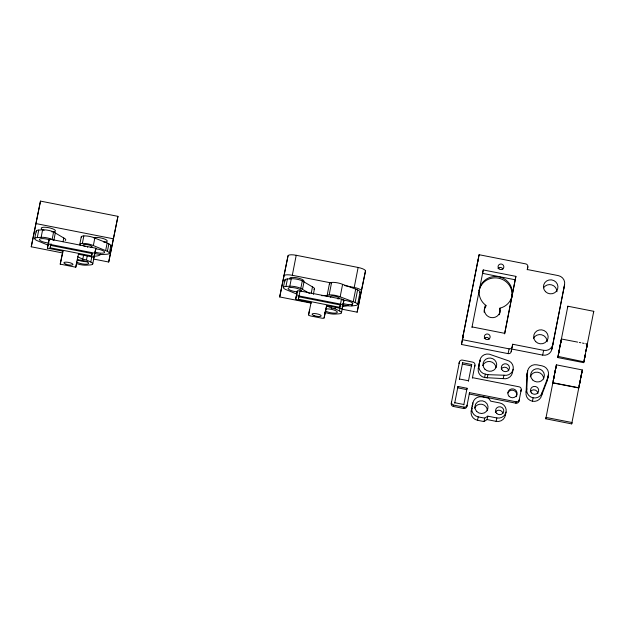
<?xml version="1.0" encoding="UTF-8"?>
<svg xmlns="http://www.w3.org/2000/svg" width="625" height="625" viewBox="0 0 625 625"><rect width="100%" height="100%" fill="white"/><g stroke="black" fill="none" stroke-linecap="round" stroke-linejoin="round"><path stroke-width="0.94" d="M526.453 376.711L527.656 370.797A7.922 7.641 11.8 0 1 536.898 364.828L542.078 365.852A7.922 7.641 11.8 0 1 548.383 374.875L547.18 380.781L541.656 395.273A7.922 7.641 11.8 0 1 532.414 401.242A7.922 7.641 11.8 0 1 526.109 392.211L526.945 374.211A7.922 7.641 11.8 0 1 527.648 372.203M526.109 392.211L526.82 388.805L527.656 370.797M580.984 376.711L582.297 369.945L556.391 364.852L554.828 372.695M553.312 380.523L554.18 375.992M558.016 356.406L561.039 341.078L560.812 342.312M555.672 368.555L555.906 367.312L555.055 371.539M580.734 377.789L581.812 372.406L581.484 373.906M586.719 347.406L586.945 346.172L585.867 351.547M555.5 369.453L555.594 368.977M560.641 343.211L560.727 342.734M559.312 349.758L558.453 354.203L558.719 352.969M560.219 345.375L561.523 338.617L561.078 340.797M580.086 381.086L579.219 385.602L580.266 380.398M585.219 354.852L584.352 359.359L585.398 354.156M586.125 350.469L587.43 343.711L586.984 345.891M62.805 253L31.25 246.789L40.492 201.109L117.953 216.344L108.703 262.023L93.406 259.016M31.25 246.789L40.492 201.109M34.695 238.562L36.164 231.062M48.078 245.172L36.672 240.453A7.922 2.086 11.1 0 1 37.273 237.562L38.742 230.062L42.609 229.82A7.922 2.086 11.1 0 1 53.602 231.977L63.781 238A7.922 2.086 11.1 0 1 65.266 240.445M37.273 237.562L41.141 237.312L42.609 229.82M78.492 253.875L75.781 267.203L60.234 264.148L62.938 251.188L47.398 248.133L49.234 239.047L95.859 248.211L92.75 263.938M47.398 248.133L49.234 239.047M50.164 247.789L50.664 245.406L92.117 253.555L91.617 255.938L50.164 247.789L50.656 245.289M50.664 245.406L50.992 243.734M55.328 232.82L53.859 240.32L52.133 239.477L53.602 231.977M63.047 241.75L63.781 238M60.234 264.148L62.953 250.82M79.781 244.414L81.25 236.914M75.781 267.203L76.758 262.203M82.367 243.414L83.828 235.914M76.359 263.469A7.922 2.086 11.1 0 0 86.312 265.18L90.172 264.938A7.922 2.086 11.1 0 0 90.781 262.039L86.453 259.938L82.789 259.219L83.703 254.531M86.453 259.938L87.188 256.188M94.977 253.445A7.922 2.086 11.1 0 0 102.938 254.484L106.797 254.242A7.922 2.086 11.1 0 0 107.406 251.352L93.352 245.578L94.82 238.078A7.922 2.086 11.1 0 0 85.352 235.898A7.922 2.086 11.1 0 0 81.492 237.609M91.617 255.938L92.102 253.437M90.781 262.039L91.883 256.422M105.672 250.508L107.141 243.008L94.82 238.078M107.406 251.352L108.867 243.852L107.141 243.008M109.375 253.242L110.844 245.75M108.703 262.023L117.953 216.344M311.25 303.148L279.695 296.945L288.023 255.812A7.922 2.086 11.1 0 1 296.219 255.289L358.133 267.469A7.922 2.086 11.1 0 1 365.477 271.039L357.148 312.172L341.852 309.164M279.695 296.945L288.023 255.812M283.383 287.461L284.852 279.961M296.766 294.07L285.359 289.359A7.922 2.086 11.1 0 1 285.961 286.461L287.43 278.969L291.297 278.719A7.922 2.086 11.1 0 1 302.289 280.883L312.469 286.898A7.922 2.086 11.1 0 1 313.953 289.344M285.961 286.461L289.828 286.219L291.297 278.719M284.109 275.805A7.922 2.086 11.1 0 1 292.305 275.289L296.219 255.289M311.141 302.594L298.188 300.047A2.641 0.695 11.1 0 1 295.742 298.852L297.289 291.125A2.641 0.695 11.1 0 1 300.023 290.953L341.469 299.102A2.641 0.695 11.1 0 1 343.914 300.297L341.438 312.836M298.367 299.188L298.867 296.805L340.312 304.953L339.812 307.344L298.367 299.188L298.852 296.695M295.742 298.852L296.312 296.125A2.641 0.695 11.1 0 1 299.039 295.953L300.023 290.953M309.469 293.461L300.82 288.383L302.289 280.883M302.547 289.219L304.016 281.727M311.188 293.461L312.469 286.898M299.039 295.953L340.492 304.102A2.641 0.695 11.1 0 1 342.938 305.297L342.367 308.023A2.641 0.695 11.1 0 1 339.633 308.195L326.68 305.648L324.117 317.922A2.641 0.695 11.1 0 1 321.383 318.094L311.023 316.055A2.641 0.695 11.1 0 1 308.578 314.867L309.555 309.867A2.641 0.695 11.1 0 0 309.68 310.156M313.344 294.422L314.445 288.797M327.055 295.852L329.5 283.359M324.117 317.922L326.672 305.367M329.156 294.938L331.602 282.438M324.5 312.148A7.922 2.086 11.1 0 0 335 314.078L338.859 313.836A7.922 2.086 11.1 0 0 339.469 310.945L335.141 308.836L331.477 308.117L331.844 306.242M335.141 308.836L335.508 306.961M342.672 304.656A7.922 2.086 11.1 0 0 351.906 305.906L355.469 305.523A7.922 2.086 11.1 0 0 355.148 302.461L340.156 296.844L342.602 284.352A7.922 2.086 11.1 0 0 333.359 282.375A7.922 2.086 11.1 0 0 329.695 284.047M339.812 307.344L340.305 304.844M340.492 304.102L341.469 299.102M339.469 310.945L340.016 308.133M361.562 291.031A7.922 2.086 11.1 0 0 354.219 287.461L358.133 267.469M351.906 305.906L352.438 303.227M353.258 301.625L355.711 289.133L342.602 284.352M355.148 302.461L357.594 289.961L355.711 289.133M357.57 304.602L360.016 292.109M357.148 312.172L361.062 292.18M462.352 339.32L479.102 254.719L525.734 263.891A2.641 2.547 11.8 0 1 527.836 266.898L527.32 269.523L558.273 275.609A7.922 7.641 11.8 0 1 564.578 284.641L551.891 349.141A7.922 7.641 11.8 0 1 542.656 355.109L511.695 349.023L511.188 351.648A2.641 2.547 11.8 0 1 508.102 353.633L461.477 344.469L463.344 334.547L462.477 339.344M463.344 334.547L479.102 254.719M461.477 344.469L463.477 334.57M451.273 403.453L451.562 402.086A2.641 2.547 11.8 0 0 453.664 405.094L464.023 407.133A2.641 2.547 11.8 0 0 467.102 405.141L466.82 406.508A2.641 2.547 11.8 0 1 463.742 408.5L453.375 406.461A2.641 2.547 11.8 0 1 451.273 403.453L459.391 362.102A2.641 2.547 11.8 0 1 462.469 360.109L472.828 362.148A2.641 2.547 11.8 0 1 474.93 365.156L472.375 378.125M454.703 403.133L457.977 386.477L467.047 388.266L463.766 404.914M459.352 379.391L462.625 362.734L471.695 364.523L468.414 381.172M471.945 327.477L483.258 269.945L515.891 276.359L504.742 333.344L472.102 326.922M466.82 406.508L469.547 392.648L516.18 401.82A2.641 2.547 11.8 0 0 519.258 399.828L518.977 401.195A2.641 2.547 11.8 0 1 515.891 403.18L469.266 394.016L469.547 392.648M512.555 370.539A7.922 7.641 11.8 0 1 503.211 378.625L484.594 377.562A7.922 7.641 11.8 0 1 478.289 368.531L479.977 360.125A7.922 7.641 11.8 0 1 489.219 354.156L506.859 360.227A7.922 7.641 11.8 0 1 513.164 369.25L512.453 372.656M478.289 368.531L479.977 360.125M505.359 412.516A7.922 7.641 11.8 0 1 496.125 421.352L487.063 419.57L483.984 421.562L477.508 420.289A7.922 7.641 11.8 0 1 471.203 411.266L472.891 402.852A7.922 7.641 11.8 0 1 482.133 396.883L488.609 398.156L490.711 401.164L499.773 402.953A7.922 7.641 11.8 0 1 506.078 411.977L505.367 415.383M504.586 333.891L515.891 276.359M552.891 344.367A7.922 7.641 11.8 0 1 543.648 350.336L512.695 344.25L512.18 346.875A2.641 2.547 11.8 0 1 509.102 348.859L462.477 339.695M518.977 401.195L521.219 389.828A2.641 2.547 11.8 0 0 519.117 386.82L472.484 377.656M551.891 349.141L564.578 284.641M547.18 380.781L548.383 374.875M545.797 418.797L546.078 417.43L571.984 422.523L571.695 423.891L545.797 418.797L555.859 367.445L555.578 368.812M557.773 357.562L567.844 306.219L593.75 311.312L583.68 362.656L557.773 357.562L558.062 356.203M554.266 375.82L555.258 370.758M571.695 423.891L582.297 369.945M580.172 380.914L581.008 376.625M586.148 350.391L586.297 349.609M559.492 349.062L558.805 352.539M559.961 346.453L560.336 344.562M579.5 384.305L578.758 387.961L552.836 382.938L554.359 375.305M553.664 378.781L553.867 377.773M584.633 358.062L583.875 361.82L558.945 356.586M584.711 357.633L584.906 356.625M579.57 383.875L579.773 382.867M553.578 379.203L553.328 380.445M581.562 373.594L581.758 372.641M555.828 367.688L556.383 364.883M95.008 252.305L95.859 248.211M297.289 291.125L296.719 293.852A2.641 0.695 11.1 0 0 297.203 294.398M308.578 314.867L311.133 302.312M343.914 300.297L343.344 303.023A2.641 0.695 11.1 0 1 342.844 303.312M361.641 289.422L365.477 271.039M477.305 263.664L478.102 259.844M459.391 362.102L459.102 363.469A2.641 2.547 11.8 0 1 459.617 362.375M453.375 406.461L453.664 405.094M462.625 362.734L462.344 364.102L471.406 365.883L471.695 364.523M457.977 386.477L457.695 387.844L466.758 389.625L467.047 388.266M483.258 269.945L482.539 273.352L515.18 279.773M479.414 289.344L479.125 290.711A16.633 16.047 11.8 0 1 500.586 278.711A16.633 16.047 11.8 0 1 510.453 301.008M463.742 408.5L464.023 407.133M484.172 312.258A7.922 7.641 11.8 0 1 485.672 306.773L485.953 305.406A16.633 16.047 11.8 0 1 484.867 280.25A16.633 16.047 11.8 0 1 510.43 285.273A16.633 16.047 11.8 0 1 499.937 308.156L499.656 309.523A7.922 7.641 11.8 0 1 499.195 314.734M474.93 365.156L474.648 366.523A2.641 2.547 11.8 0 0 474.688 366.055M471.203 411.266L471.914 407.852A7.922 7.641 11.8 0 0 478.219 416.875L484.695 418.148L487.773 416.164L496.844 417.945A7.922 7.641 11.8 0 0 506.078 411.977M472.891 402.852L472.18 406.266A7.922 7.641 11.8 0 1 472.883 404.258M484.594 377.562L485.305 374.148A7.922 7.641 11.8 0 1 479 365.125M477.508 420.289L478.219 416.875M487.18 378.07L487.891 374.664L503.922 375.219A7.922 7.641 11.8 0 0 513.164 369.25M483.984 421.562L484.695 418.148M487.063 419.57L487.773 416.164M508.102 353.633L509.102 348.859M503.211 378.625L503.922 375.219M527.234 269.766L527.836 266.898M496.125 421.352L496.844 417.945M511.188 351.648L512.695 344.25M515.891 403.18L516.18 401.82M521.219 389.828L520.93 391.195A2.641 2.547 11.8 0 0 520.93 390.242M532.414 401.242L533.125 397.828A7.922 7.641 11.8 0 0 542.367 391.859L547.891 377.375M542.656 355.109L543.648 350.336M541.656 395.273L542.367 391.859M567.562 307.578L567.844 306.219M561.445 339L577.648 342.117M593.469 312.672L593.75 311.312M583.68 362.656L583.969 361.297M552.883 382.727L578.797 387.766M36.094 223.602L113.547 238.836M292.305 275.289L331.359 282.961M344.695 285.586L354.219 287.461M579.266 342.438L580.883 342.75M582.5 343.07L584.125 343.391M585.742 343.711L587.359 344.023M48.25 244.039L94.883 253.211L94.023 257.305L78.484 254.242M485.305 374.148L487.891 374.664M459.445 378.984L468.516 380.766M454.797 402.727L463.867 404.508M326.281 305.594L331.477 308.117M77.594 256.688L82.789 259.219M342.695 300.188A6.867 1.812 11.1 0 1 352.883 303.57A6.867 1.812 11.1 0 1 343.039 303.469M330.703 297.203A4.617 1.219 11.1 0 1 332.508 295.938A4.617 1.219 11.1 0 1 338.484 297.359A4.617 1.219 11.1 0 1 337.828 298.898M357.594 289.961A7.922 2.086 11.1 0 1 359.734 292.484M327.25 296.547A7.922 2.086 11.1 0 1 330.914 294.875A7.922 2.086 11.1 0 1 340.156 296.844M499.937 308.156A7.922 7.641 11.8 0 1 490.844 317.547A7.922 7.641 11.8 0 1 485.953 305.406M485.672 306.773A16.633 16.047 11.8 0 1 484.789 306.094M563.688 287.289A7.922 7.641 11.8 0 1 563.586 289.414M543.57 287.781A7.258 7 11.8 0 1 556.953 291.742M533.438 338.359A7.258 7 11.8 0 1 547.172 341.719M484.258 338.43A2.906 2.805 11.8 0 1 489.219 339.156M498 268.406A2.906 2.805 11.8 0 1 502.859 269.047M507.875 392.992A4.617 4.453 11.8 0 1 514.055 390.609A4.617 4.453 11.8 0 1 516.305 396.727M530.227 376.844A6.867 6.617 11.8 0 1 543.672 378.867M547.805 376.898A7.922 7.641 11.8 0 1 547.672 378.289M533.125 397.828A7.922 7.641 11.8 0 1 526.82 388.805M530.234 391.914A4.094 3.945 11.8 0 1 537.953 393.438M474.609 408.156A6.602 6.367 11.8 0 1 487.352 410.664M495.305 412.297A4.094 3.945 11.8 0 1 502.969 413.43M482.75 365.586A6.867 6.617 11.8 0 1 495.961 367.562M479.266 363.539A7.922 7.641 11.8 0 1 480.352 360.883M501.227 368.969A4.094 3.945 11.8 0 1 508.75 370.82M325.094 312.922A2.641 0.695 11.1 0 1 324.742 313.18M327.039 296.195A16.633 4.391 11.1 0 1 326.016 295.859M290.008 279.102A7.258 1.914 11.1 0 1 296.82 277.773A7.258 1.914 11.1 0 1 303.516 281.578M348.062 305.352A16.633 4.391 11.1 0 1 342.219 306.352M321.719 295.695A16.633 4.391 11.1 0 1 327.414 295.797M87.859 261.586A6.602 1.742 11.1 0 1 77.375 259.672M100.664 254.047A16.633 4.391 11.1 0 1 93.93 256.203M77.047 260.094A6.602 1.742 11.1 0 1 86.742 261.68A6.602 1.742 11.1 0 1 86.211 264.227A6.602 1.742 11.1 0 1 76.648 262.023M93.984 255.75A7.922 2.086 11.1 0 1 93.414 257.125M49.078 243A6.867 1.812 11.1 0 1 39.398 239.484A6.867 1.812 11.1 0 1 49.727 239.898M36.633 232A7.922 2.086 11.1 0 1 38.742 230.062M41.141 237.312A7.922 2.086 11.1 0 1 52.133 239.477M95.609 248.844A6.867 1.812 11.1 0 1 104.68 252.32A6.867 1.812 11.1 0 1 94.93 252.094M85.141 246.555A4.617 1.219 11.1 0 1 84.039 244.516A4.617 1.219 11.1 0 1 90.836 245.68A4.617 1.219 11.1 0 1 90.273 247.43M87.773 247.219A4.617 1.219 11.1 0 1 87.305 247.133M108.867 243.852A7.922 2.086 11.1 0 1 110.352 246.297M80.258 245.352A7.922 2.086 11.1 0 1 83.539 243.391A7.922 2.086 11.1 0 1 93.352 245.578M93.664 237.758A7.258 1.914 11.1 0 1 104.953 239.18A7.258 1.914 11.1 0 1 103.711 242.086M44.109 230.367A7.258 1.914 11.1 0 1 43.219 227.273A7.258 1.914 11.1 0 1 53.961 229.383A7.258 1.914 11.1 0 1 51.906 231.898M297.766 291.906A6.867 1.812 11.1 0 1 288.188 288.836A6.867 1.812 11.1 0 1 295.438 287.984A6.867 1.812 11.1 0 1 301.125 291.508M285.32 280.906A7.922 2.086 11.1 0 1 287.43 278.969M289.828 286.219A7.922 2.086 11.1 0 1 300.82 288.383M326.125 308.938A6.602 1.742 11.1 0 1 335.711 310.711A6.602 1.742 11.1 0 1 334.734 313.133A6.602 1.742 11.1 0 1 325.336 310.93M342.828 304.891A7.922 2.086 11.1 0 1 342.102 306.031M545.5 291.648A7.258 7 11.8 0 0 557.672 288.852A7.258 7 11.8 0 0 548.93 280.016A7.258 7 11.8 0 0 545.5 291.648M535.711 341.633A7.258 7 11.8 0 0 547.891 338.836A7.258 7 11.8 0 0 539.141 330A7.258 7 11.8 0 0 535.711 341.633M485.242 338.773A2.906 2.805 11.8 0 0 490.07 337.492A2.906 2.805 11.8 0 0 486.453 334.07A2.906 2.805 11.8 0 0 485.242 338.773M498.953 268.812A2.906 2.805 11.8 0 0 503.773 267.5A2.906 2.805 11.8 0 0 500.125 264.102A2.906 2.805 11.8 0 0 498.953 268.812M509.156 396.367A4.617 4.453 11.8 0 0 516.906 394.578A4.617 4.453 11.8 0 0 511.336 388.961A4.617 4.453 11.8 0 0 509.156 396.367M532.609 379.891A6.867 6.617 11.8 0 0 544.125 377.242A6.867 6.617 11.8 0 0 535.852 368.883A6.867 6.617 11.8 0 0 532.609 379.891M531.664 393.047A4.094 3.945 11.8 0 0 538.523 391.469A4.094 3.945 11.8 0 0 533.594 386.484A4.094 3.945 11.8 0 0 531.664 393.047M476.742 411.508A6.602 6.367 11.8 0 0 487.812 408.969A6.602 6.367 11.8 0 0 479.859 400.93A6.602 6.367 11.8 0 0 476.742 411.508M496.734 413.43A4.094 3.945 11.8 0 0 503.602 411.852A4.094 3.945 11.8 0 0 498.672 406.867A4.094 3.945 11.8 0 0 496.734 413.43M484.93 369.211A6.867 6.617 11.8 0 0 496.445 366.57A6.867 6.617 11.8 0 0 488.172 358.211A6.867 6.617 11.8 0 0 484.93 369.211M502.461 370.43A4.094 3.945 11.8 0 0 509.32 368.852A4.094 3.945 11.8 0 0 504.391 363.875A4.094 3.945 11.8 0 0 502.461 370.43M314.148 315.617A4.617 1.219 11.1 0 0 321.164 315.922A4.617 1.219 11.1 0 0 314.578 313.547A4.617 1.219 11.1 0 0 314.148 315.617M65.953 264.219A4.617 1.219 11.1 0 0 72.969 264.523A4.617 1.219 11.1 0 0 66.383 262.148A4.617 1.219 11.1 0 0 65.953 264.219"/></g></svg>
